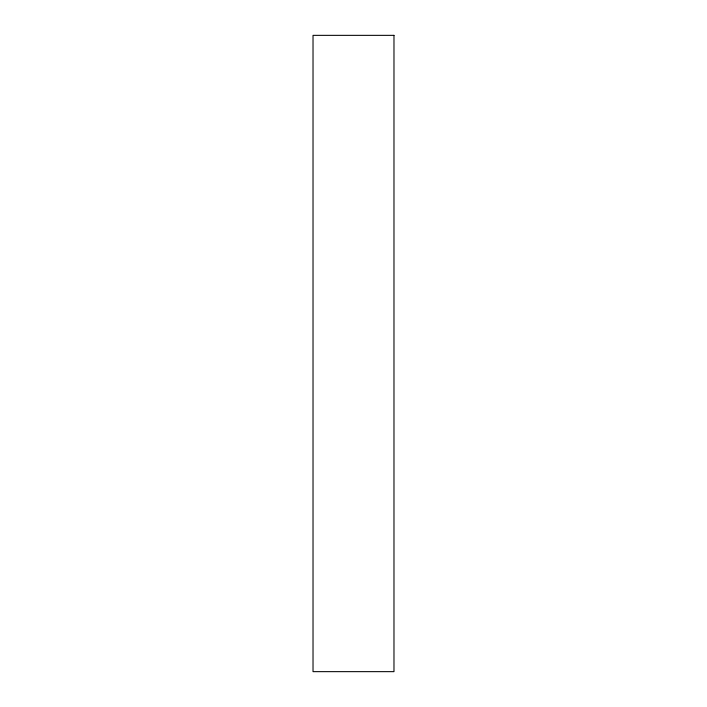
<?xml version="1.0" encoding="UTF-8"?>
<svg xmlns="http://www.w3.org/2000/svg" width="707" height="707" viewBox="0 0 707 707"><rect width="100%" height="100%" fill="white"/><g stroke="black" fill="none" stroke-linecap="round" stroke-linejoin="round"><path stroke-width="1.06" d="M393.976 35.35L313.024 35.35L313.024 671.65L393.976 671.65L393.976 35.35"/></g></svg>
